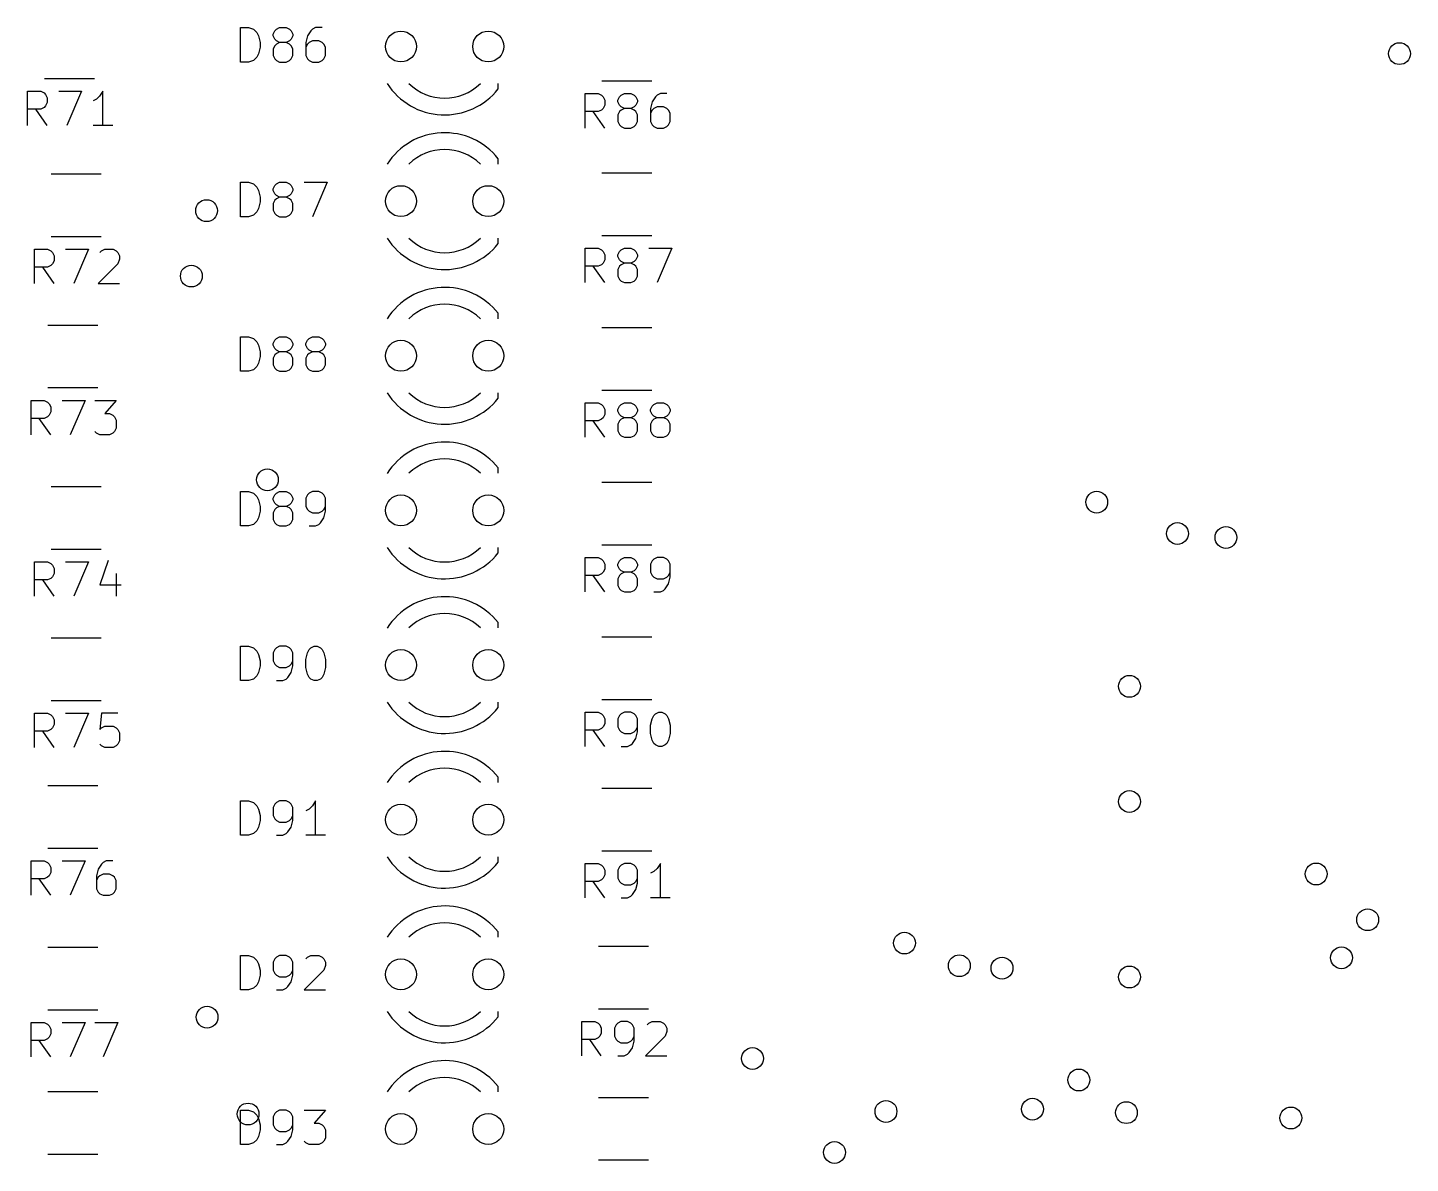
# Model space of a CAD drawing. Extents: x 0 to 360, y 0 to 265.
# Drawn here: x 226.5 to 266.75, y 162.83 to 195.88 of the extents above; entities that cross this region are included whole.
import ezdxf

# ---------------------------------------------------------------- set-up
doc = ezdxf.new("R2010")
doc.units = 0
doc.layers.add('BLACK', color=7, linetype='CONTINUOUS')

msp = doc.modelspace()

# ---------------------------------------------------------------- linework, layer by layer
at = {"layer": 'BLACK', "linetype": 'CONTINUOUS'}
for p, q in [((232.693, 194.876), (232.693, 195.876)), ((232.693, 195.876), (232.931, 195.876)), ((232.931, 195.876), (233.074, 195.828)), ((233.074, 195.828), (233.169, 195.733)), ((233.169, 195.733), (233.217, 195.638)), ((233.217, 195.638), (233.264, 195.447)), ((233.645, 195.685), (233.693, 195.78)), ((233.645, 195.638), (233.645, 195.685)), ((233.693, 195.542), (233.645, 195.638)), ((233.693, 195.78), (233.74, 195.828)), ((233.74, 195.828), (233.836, 195.876)), ((233.836, 195.876), (234.026, 195.876)), ((234.026, 195.876), (234.121, 195.828)), ((234.121, 195.828), (234.169, 195.78)), ((234.169, 195.78), (234.217, 195.685)), ((234.217, 195.638), (234.169, 195.542)), ((234.217, 195.685), (234.217, 195.638)), ((234.645, 195.638), (234.597, 195.447)), ((234.74, 195.78), (234.645, 195.638)), ((234.788, 195.828), (234.74, 195.78)), ((234.883, 195.876), (234.788, 195.828)), ((235.074, 195.876), (234.883, 195.876)), ((233.264, 195.304), (233.217, 195.114)), ((233.264, 195.447), (233.264, 195.304)), ((233.693, 195.352), (233.645, 195.257)), ((233.645, 195.257), (233.645, 195.066)), ((233.74, 195.495), (233.693, 195.542)), ((233.74, 195.399), (233.693, 195.352)), ((233.836, 195.447), (233.74, 195.495)), ((233.836, 195.447), (233.74, 195.399)), ((234.026, 195.447), (233.836, 195.447)), ((234.121, 195.495), (234.026, 195.447)), ((234.121, 195.399), (234.026, 195.447)), ((234.169, 195.542), (234.121, 195.495)), ((234.169, 195.352), (234.121, 195.399)), ((234.217, 195.257), (234.169, 195.352)), ((234.217, 195.066), (234.217, 195.257)), ((234.597, 195.447), (234.597, 195.066)), ((234.645, 195.399), (234.597, 195.304)), ((234.693, 195.447), (234.645, 195.399)), ((234.788, 195.495), (234.693, 195.447)), ((234.978, 195.495), (234.788, 195.495)), ((235.074, 195.447), (234.978, 195.495)), ((235.121, 195.399), (235.074, 195.447)), ((235.169, 195.304), (235.121, 195.399)), ((235.169, 195.066), (235.169, 195.304)), ((232.931, 194.876), (232.693, 194.876)), ((233.074, 194.923), (232.931, 194.876)), ((233.169, 195.018), (233.074, 194.923)), ((233.217, 195.114), (233.169, 195.018)), ((233.645, 195.066), (233.693, 194.971)), ((233.693, 194.971), (233.74, 194.923)), ((233.74, 194.923), (233.836, 194.876)), ((233.836, 194.876), (234.026, 194.876)), ((234.026, 194.876), (234.121, 194.923)), ((234.121, 194.923), (234.169, 194.971)), ((234.169, 194.971), (234.217, 195.066)), ((234.597, 195.066), (234.645, 194.971)), ((234.645, 194.971), (234.693, 194.923)), ((234.693, 194.923), (234.788, 194.876)), ((234.788, 194.876), (234.978, 194.876)), ((234.978, 194.876), (235.074, 194.923)), ((235.074, 194.923), (235.121, 194.971)), ((235.121, 194.971), (235.169, 195.066)), ((228.442, 194.391), (226.988, 194.391)), ((226.501, 193.029), (226.501, 194.029)), ((226.501, 194.029), (226.881, 194.029)), ((226.881, 194.029), (226.977, 193.981)), ((227.405, 194.029), (228.072, 194.029)), ((228.072, 194.029), (227.643, 193.029)), ((228.691, 194.029), (228.596, 193.886)), ((228.691, 193.029), (228.691, 194.029)), ((240.197, 194.092), (240.197, 194.248)), ((244.668, 194.318), (243.214, 194.318)), ((226.977, 193.981), (227.024, 193.933)), ((227.024, 193.6), (226.977, 193.552)), ((227.024, 193.933), (227.072, 193.838)), ((227.072, 193.695), (227.024, 193.6)), ((227.072, 193.838), (227.072, 193.695)), ((228.501, 193.791), (228.405, 193.743)), ((228.596, 193.886), (228.501, 193.791)), ((242.727, 192.956), (242.727, 193.956)), ((242.727, 193.956), (243.108, 193.956)), ((243.108, 193.956), (243.203, 193.908)), ((243.203, 193.908), (243.251, 193.86)), ((243.251, 193.86), (243.298, 193.765)), ((243.298, 193.622), (243.251, 193.527)), ((243.298, 193.765), (243.298, 193.622)), ((243.679, 193.765), (243.727, 193.86)), ((243.679, 193.718), (243.679, 193.765)), ((243.727, 193.622), (243.679, 193.718)), ((243.727, 193.86), (243.775, 193.908)), ((243.775, 193.575), (243.727, 193.622)), ((243.775, 193.908), (243.87, 193.956)), ((243.87, 193.956), (244.06, 193.956)), ((244.06, 193.956), (244.155, 193.908)), ((244.155, 193.908), (244.203, 193.86)), ((244.203, 193.622), (244.155, 193.575)), ((244.203, 193.86), (244.251, 193.765)), ((244.251, 193.718), (244.203, 193.622)), ((244.251, 193.765), (244.251, 193.718)), ((244.679, 193.718), (244.632, 193.527)), ((244.775, 193.86), (244.679, 193.718)), ((244.822, 193.908), (244.775, 193.86)), ((244.917, 193.956), (244.822, 193.908)), ((245.108, 193.956), (244.917, 193.956)), ((226.881, 193.505), (226.501, 193.505)), ((227.072, 193.029), (226.739, 193.505)), ((226.977, 193.552), (226.881, 193.505)), ((243.108, 193.432), (242.727, 193.432)), ((243.298, 192.956), (242.965, 193.432)), ((243.203, 193.479), (243.108, 193.432)), ((243.251, 193.527), (243.203, 193.479)), ((243.727, 193.432), (243.679, 193.337)), ((243.679, 193.337), (243.679, 193.146)), ((243.775, 193.479), (243.727, 193.432)), ((243.87, 193.527), (243.775, 193.575)), ((243.87, 193.527), (243.775, 193.479)), ((244.06, 193.527), (243.87, 193.527)), ((244.155, 193.575), (244.06, 193.527)), ((244.155, 193.479), (244.06, 193.527)), ((244.203, 193.432), (244.155, 193.479)), ((244.251, 193.337), (244.203, 193.432)), ((244.251, 193.146), (244.251, 193.337)), ((244.632, 193.527), (244.632, 193.146)), ((244.679, 193.479), (244.632, 193.384)), ((244.727, 193.527), (244.679, 193.479)), ((244.822, 193.575), (244.727, 193.527)), ((245.013, 193.575), (244.822, 193.575)), ((245.108, 193.527), (245.013, 193.575)), ((245.155, 193.479), (245.108, 193.527)), ((245.203, 193.384), (245.155, 193.479)), ((245.203, 193.146), (245.203, 193.384)), ((228.977, 193.029), (228.405, 193.029)), ((243.679, 193.146), (243.727, 193.051)), ((243.727, 193.051), (243.775, 193.003)), ((243.775, 193.003), (243.87, 192.956)), ((243.87, 192.956), (244.06, 192.956)), ((244.06, 192.956), (244.155, 193.003)), ((244.155, 193.003), (244.203, 193.051)), ((244.203, 193.051), (244.251, 193.146)), ((244.632, 193.146), (244.679, 193.051)), ((244.679, 193.051), (244.727, 193.003)), ((244.727, 193.003), (244.822, 192.956)), ((244.822, 192.956), (245.013, 192.956)), ((245.013, 192.956), (245.108, 193.003)), ((245.108, 193.003), (245.155, 193.051)), ((245.155, 193.051), (245.203, 193.146)), ((240.197, 191.908), (240.197, 192.064)), ((228.642, 191.611), (227.188, 191.611)), ((244.668, 191.638), (243.214, 191.638)), ((232.693, 190.376), (232.693, 191.376)), ((232.693, 191.376), (232.931, 191.376)), ((232.931, 191.376), (233.074, 191.328)), ((233.074, 191.328), (233.169, 191.233)), ((233.169, 191.233), (233.217, 191.138)), ((233.645, 191.185), (233.693, 191.28)), ((233.645, 191.138), (233.645, 191.185)), ((233.693, 191.28), (233.74, 191.328)), ((233.74, 191.328), (233.836, 191.376)), ((233.836, 191.376), (234.026, 191.376)), ((234.026, 191.376), (234.121, 191.328)), ((234.121, 191.328), (234.169, 191.28)), ((234.169, 191.28), (234.217, 191.185)), ((234.217, 191.185), (234.217, 191.138)), ((234.55, 191.376), (235.217, 191.376)), ((235.217, 191.376), (234.788, 190.376)), ((233.217, 191.138), (233.264, 190.947)), ((233.264, 190.804), (233.217, 190.614)), ((233.264, 190.947), (233.264, 190.804)), ((233.693, 191.042), (233.645, 191.138)), ((233.693, 190.852), (233.645, 190.757)), ((233.74, 190.995), (233.693, 191.042)), ((233.74, 190.899), (233.693, 190.852)), ((233.836, 190.947), (233.74, 190.995)), ((233.836, 190.947), (233.74, 190.899)), ((234.026, 190.947), (233.836, 190.947)), ((234.121, 190.995), (234.026, 190.947)), ((234.121, 190.899), (234.026, 190.947)), ((234.169, 191.042), (234.121, 190.995)), ((234.169, 190.852), (234.121, 190.899)), ((234.217, 191.138), (234.169, 191.042)), ((234.217, 190.757), (234.169, 190.852)), ((232.931, 190.376), (232.693, 190.376)), ((233.074, 190.423), (232.931, 190.376)), ((233.169, 190.518), (233.074, 190.423)), ((233.217, 190.614), (233.169, 190.518)), ((233.645, 190.757), (233.645, 190.566)), ((233.645, 190.566), (233.693, 190.471)), ((233.693, 190.471), (233.74, 190.423)), ((233.74, 190.423), (233.836, 190.376)), ((233.836, 190.376), (234.026, 190.376)), ((234.026, 190.376), (234.121, 190.423)), ((234.121, 190.423), (234.169, 190.471)), ((234.169, 190.471), (234.217, 190.566)), ((234.217, 190.566), (234.217, 190.757)), ((228.642, 189.791), (227.188, 189.791)), ((240.197, 189.592), (240.197, 189.748)), ((244.668, 189.818), (243.214, 189.818)), ((226.701, 188.429), (226.701, 189.429)), ((226.701, 189.429), (227.081, 189.429)), ((227.081, 189.429), (227.177, 189.381)), ((227.177, 189.381), (227.224, 189.333)), ((227.224, 189.333), (227.272, 189.238)), ((227.272, 189.238), (227.272, 189.095)), ((227.605, 189.429), (228.272, 189.429)), ((228.272, 189.429), (227.843, 188.429)), ((228.605, 189.333), (228.653, 189.381)), ((228.653, 189.381), (228.748, 189.429)), ((228.748, 189.429), (228.986, 189.429)), ((228.986, 189.429), (229.081, 189.381)), ((229.081, 189.381), (229.129, 189.333)), ((229.129, 189.333), (229.177, 189.238)), ((229.177, 189.238), (229.177, 189.143)), ((242.727, 188.456), (242.727, 189.456)), ((242.727, 189.456), (243.108, 189.456)), ((243.108, 189.456), (243.203, 189.408)), ((243.203, 189.408), (243.251, 189.36)), ((243.251, 189.36), (243.298, 189.265)), ((243.298, 189.265), (243.298, 189.122)), ((243.679, 189.265), (243.727, 189.36)), ((243.679, 189.218), (243.679, 189.265)), ((243.727, 189.122), (243.679, 189.218)), ((243.727, 189.36), (243.775, 189.408)), ((243.775, 189.408), (243.87, 189.456)), ((243.87, 189.456), (244.06, 189.456)), ((244.06, 189.456), (244.155, 189.408)), ((244.155, 189.408), (244.203, 189.36)), ((244.203, 189.36), (244.251, 189.265)), ((244.251, 189.218), (244.203, 189.122)), ((244.251, 189.265), (244.251, 189.218)), ((244.584, 189.456), (245.251, 189.456)), ((245.251, 189.456), (244.822, 188.456)), ((227.081, 188.905), (226.701, 188.905)), ((227.272, 188.429), (226.939, 188.905)), ((227.177, 188.952), (227.081, 188.905)), ((227.224, 189), (227.177, 188.952)), ((227.272, 189.095), (227.224, 189)), ((229.129, 189), (228.558, 188.429)), ((229.177, 189.143), (229.129, 189)), ((243.108, 188.932), (242.727, 188.932)), ((243.298, 188.456), (242.965, 188.932)), ((243.203, 188.979), (243.108, 188.932)), ((243.251, 189.027), (243.203, 188.979)), ((243.298, 189.122), (243.251, 189.027)), ((243.727, 188.932), (243.679, 188.837)), ((243.679, 188.837), (243.679, 188.646)), ((243.775, 189.075), (243.727, 189.122)), ((243.775, 188.979), (243.727, 188.932)), ((243.87, 189.027), (243.775, 189.075)), ((243.87, 189.027), (243.775, 188.979)), ((244.06, 189.027), (243.87, 189.027)), ((244.155, 189.075), (244.06, 189.027)), ((244.155, 188.979), (244.06, 189.027)), ((244.203, 189.122), (244.155, 189.075)), ((244.203, 188.932), (244.155, 188.979)), ((244.251, 188.837), (244.203, 188.932)), ((244.251, 188.646), (244.251, 188.837)), ((228.558, 188.429), (229.177, 188.429)), ((243.679, 188.646), (243.727, 188.551)), ((243.727, 188.551), (243.775, 188.503)), ((243.775, 188.503), (243.87, 188.456)), ((243.87, 188.456), (244.06, 188.456)), ((244.06, 188.456), (244.155, 188.503)), ((244.155, 188.503), (244.203, 188.551)), ((244.203, 188.551), (244.251, 188.646)), ((240.197, 187.408), (240.197, 187.564)), ((228.542, 187.211), (227.088, 187.211)), ((232.693, 185.876), (232.693, 186.876)), ((232.693, 186.876), (232.931, 186.876)), ((232.931, 186.876), (233.074, 186.828)), ((233.074, 186.828), (233.169, 186.733)), ((233.645, 186.685), (233.693, 186.78)), ((233.693, 186.78), (233.74, 186.828)), ((233.74, 186.828), (233.836, 186.876)), ((233.836, 186.876), (234.026, 186.876)), ((234.026, 186.876), (234.121, 186.828)), ((234.121, 186.828), (234.169, 186.78)), ((234.169, 186.78), (234.217, 186.685)), ((234.597, 186.685), (234.645, 186.78)), ((234.645, 186.78), (234.693, 186.828)), ((234.693, 186.828), (234.788, 186.876)), ((234.788, 186.876), (234.978, 186.876)), ((234.978, 186.876), (235.074, 186.828)), ((235.074, 186.828), (235.121, 186.78)), ((235.121, 186.78), (235.169, 186.685)), ((244.668, 187.138), (243.214, 187.138)), ((233.169, 186.733), (233.217, 186.638)), ((233.217, 186.638), (233.264, 186.447)), ((233.264, 186.447), (233.264, 186.304)), ((233.645, 186.638), (233.645, 186.685)), ((233.693, 186.542), (233.645, 186.638)), ((233.693, 186.352), (233.645, 186.257)), ((233.74, 186.495), (233.693, 186.542)), ((233.74, 186.399), (233.693, 186.352)), ((233.836, 186.447), (233.74, 186.495)), ((233.836, 186.447), (233.74, 186.399)), ((234.026, 186.447), (233.836, 186.447)), ((234.121, 186.495), (234.026, 186.447)), ((234.121, 186.399), (234.026, 186.447)), ((234.169, 186.542), (234.121, 186.495)), ((234.169, 186.352), (234.121, 186.399)), ((234.217, 186.638), (234.169, 186.542)), ((234.217, 186.257), (234.169, 186.352)), ((234.217, 186.685), (234.217, 186.638)), ((234.597, 186.638), (234.597, 186.685)), ((234.645, 186.542), (234.597, 186.638)), ((234.645, 186.352), (234.597, 186.257)), ((234.693, 186.495), (234.645, 186.542)), ((234.693, 186.399), (234.645, 186.352)), ((234.788, 186.447), (234.693, 186.495)), ((234.788, 186.447), (234.693, 186.399)), ((234.978, 186.447), (234.788, 186.447)), ((235.074, 186.495), (234.978, 186.447)), ((235.074, 186.399), (234.978, 186.447)), ((235.121, 186.542), (235.074, 186.495)), ((235.121, 186.352), (235.074, 186.399)), ((235.169, 186.638), (235.121, 186.542)), ((235.169, 186.257), (235.121, 186.352)), ((235.169, 186.685), (235.169, 186.638)), ((233.169, 186.018), (233.074, 185.923)), ((233.217, 186.114), (233.169, 186.018)), ((233.264, 186.304), (233.217, 186.114)), ((233.645, 186.257), (233.645, 186.066)), ((233.645, 186.066), (233.693, 185.971)), ((233.693, 185.971), (233.74, 185.923)), ((234.121, 185.923), (234.169, 185.971)), ((234.169, 185.971), (234.217, 186.066)), ((234.217, 186.066), (234.217, 186.257)), ((234.597, 186.257), (234.597, 186.066)), ((234.597, 186.066), (234.645, 185.971)), ((234.645, 185.971), (234.693, 185.923)), ((235.074, 185.923), (235.121, 185.971)), ((235.121, 185.971), (235.169, 186.066)), ((235.169, 186.066), (235.169, 186.257)), ((232.931, 185.876), (232.693, 185.876)), ((233.074, 185.923), (232.931, 185.876)), ((233.74, 185.923), (233.836, 185.876)), ((233.836, 185.876), (234.026, 185.876)), ((234.026, 185.876), (234.121, 185.923)), ((234.693, 185.923), (234.788, 185.876)), ((234.788, 185.876), (234.978, 185.876)), ((234.978, 185.876), (235.074, 185.923)), ((228.542, 185.391), (227.088, 185.391)), ((240.197, 185.092), (240.197, 185.248)), ((244.668, 185.318), (243.214, 185.318)), ((226.601, 184.029), (226.601, 185.029)), ((226.601, 185.029), (226.981, 185.029)), ((226.981, 185.029), (227.077, 184.981)), ((227.077, 184.981), (227.124, 184.933)), ((227.124, 184.933), (227.172, 184.838)), ((227.172, 184.838), (227.172, 184.695)), ((227.505, 185.029), (228.172, 185.029)), ((228.172, 185.029), (227.743, 184.029)), ((228.458, 185.029), (229.077, 185.029)), ((229.077, 185.029), (228.743, 184.648)), ((242.727, 183.956), (242.727, 184.956)), ((242.727, 184.956), (243.108, 184.956)), ((243.108, 184.956), (243.203, 184.908)), ((243.203, 184.908), (243.251, 184.86)), ((243.251, 184.86), (243.298, 184.765)), ((243.298, 184.765), (243.298, 184.622)), ((243.679, 184.765), (243.727, 184.86)), ((243.679, 184.718), (243.679, 184.765)), ((243.727, 184.86), (243.775, 184.908)), ((243.775, 184.908), (243.87, 184.956)), ((243.87, 184.956), (244.06, 184.956)), ((244.06, 184.956), (244.155, 184.908)), ((244.155, 184.908), (244.203, 184.86)), ((244.203, 184.86), (244.251, 184.765)), ((244.251, 184.765), (244.251, 184.718)), ((244.632, 184.765), (244.679, 184.86)), ((244.632, 184.718), (244.632, 184.765)), ((244.679, 184.86), (244.727, 184.908)), ((244.727, 184.908), (244.822, 184.956)), ((244.822, 184.956), (245.013, 184.956)), ((245.013, 184.956), (245.108, 184.908)), ((245.108, 184.908), (245.155, 184.86)), ((245.155, 184.86), (245.203, 184.765)), ((245.203, 184.765), (245.203, 184.718)), ((226.981, 184.505), (226.601, 184.505)), ((227.172, 184.029), (226.839, 184.505)), ((227.077, 184.552), (226.981, 184.505)), ((227.124, 184.6), (227.077, 184.552)), ((227.172, 184.695), (227.124, 184.6)), ((228.743, 184.648), (228.886, 184.648)), ((228.886, 184.648), (228.981, 184.6)), ((228.981, 184.6), (229.029, 184.552)), ((229.029, 184.552), (229.077, 184.457)), ((229.077, 184.457), (229.077, 184.219)), ((243.108, 184.432), (242.727, 184.432)), ((243.298, 183.956), (242.965, 184.432)), ((243.203, 184.479), (243.108, 184.432)), ((243.251, 184.527), (243.203, 184.479)), ((243.298, 184.622), (243.251, 184.527)), ((243.727, 184.622), (243.679, 184.718)), ((243.727, 184.432), (243.679, 184.337)), ((243.679, 184.337), (243.679, 184.146)), ((243.775, 184.575), (243.727, 184.622)), ((243.775, 184.479), (243.727, 184.432)), ((243.87, 184.527), (243.775, 184.575)), ((243.87, 184.527), (243.775, 184.479)), ((244.06, 184.527), (243.87, 184.527)), ((244.155, 184.575), (244.06, 184.527)), ((244.155, 184.479), (244.06, 184.527)), ((244.203, 184.622), (244.155, 184.575)), ((244.203, 184.432), (244.155, 184.479)), ((244.251, 184.718), (244.203, 184.622)), ((244.251, 184.337), (244.203, 184.432)), ((244.251, 184.146), (244.251, 184.337)), ((244.679, 184.622), (244.632, 184.718)), ((244.679, 184.432), (244.632, 184.337)), ((244.632, 184.337), (244.632, 184.146)), ((244.727, 184.575), (244.679, 184.622)), ((244.727, 184.479), (244.679, 184.432)), ((244.822, 184.527), (244.727, 184.575)), ((244.822, 184.527), (244.727, 184.479)), ((245.013, 184.527), (244.822, 184.527)), ((245.108, 184.575), (245.013, 184.527)), ((245.108, 184.479), (245.013, 184.527)), ((245.155, 184.622), (245.108, 184.575)), ((245.155, 184.432), (245.108, 184.479)), ((245.203, 184.718), (245.155, 184.622)), ((245.203, 184.337), (245.155, 184.432)), ((245.203, 184.146), (245.203, 184.337)), ((228.505, 184.076), (228.458, 184.124)), ((228.601, 184.029), (228.505, 184.076)), ((228.886, 184.029), (228.601, 184.029)), ((228.981, 184.076), (228.886, 184.029)), ((229.029, 184.124), (228.981, 184.076)), ((229.077, 184.219), (229.029, 184.124)), ((243.679, 184.146), (243.727, 184.051)), ((243.727, 184.051), (243.775, 184.003)), ((243.775, 184.003), (243.87, 183.956)), ((243.87, 183.956), (244.06, 183.956)), ((244.06, 183.956), (244.155, 184.003)), ((244.155, 184.003), (244.203, 184.051)), ((244.203, 184.051), (244.251, 184.146)), ((244.632, 184.146), (244.679, 184.051)), ((244.679, 184.051), (244.727, 184.003)), ((244.727, 184.003), (244.822, 183.956)), ((244.822, 183.956), (245.013, 183.956)), ((245.013, 183.956), (245.108, 184.003)), ((245.108, 184.003), (245.155, 184.051)), ((245.155, 184.051), (245.203, 184.146)), ((240.197, 182.908), (240.197, 183.064)), ((228.642, 182.511), (227.188, 182.511)), ((232.693, 181.376), (232.693, 182.376)), ((232.693, 182.376), (232.931, 182.376)), ((232.931, 182.376), (233.074, 182.328)), ((233.074, 182.328), (233.169, 182.233)), ((233.693, 182.28), (233.74, 182.328)), ((233.74, 182.328), (233.836, 182.376)), ((233.836, 182.376), (234.026, 182.376)), ((234.026, 182.376), (234.121, 182.328)), ((234.121, 182.328), (234.169, 182.28)), ((234.693, 182.328), (234.645, 182.28)), ((234.788, 182.376), (234.693, 182.328)), ((234.978, 182.376), (234.788, 182.376)), ((235.074, 182.328), (234.978, 182.376)), ((235.121, 182.28), (235.074, 182.328)), ((244.668, 182.638), (243.214, 182.638)), ((233.169, 182.233), (233.217, 182.138)), ((233.217, 182.138), (233.264, 181.947)), ((233.264, 181.947), (233.264, 181.804)), ((233.645, 182.185), (233.693, 182.28)), ((233.645, 182.138), (233.645, 182.185)), ((233.693, 182.042), (233.645, 182.138)), ((233.74, 181.995), (233.693, 182.042)), ((233.836, 181.947), (233.74, 181.995)), ((233.836, 181.947), (233.74, 181.899)), ((234.026, 181.947), (233.836, 181.947)), ((234.121, 181.995), (234.026, 181.947)), ((234.121, 181.899), (234.026, 181.947)), ((234.169, 182.042), (234.121, 181.995)), ((234.169, 182.28), (234.217, 182.185)), ((234.217, 182.138), (234.169, 182.042)), ((234.217, 182.185), (234.217, 182.138)), ((234.645, 182.28), (234.597, 182.185)), ((234.597, 182.185), (234.597, 181.947)), ((234.597, 181.947), (234.645, 181.852)), ((235.169, 182.185), (235.121, 182.28)), ((235.121, 181.852), (235.169, 181.947)), ((235.169, 181.804), (235.169, 182.185)), ((233.169, 181.518), (233.074, 181.423)), ((233.217, 181.614), (233.169, 181.518)), ((233.264, 181.804), (233.217, 181.614)), ((233.693, 181.852), (233.645, 181.757)), ((233.645, 181.757), (233.645, 181.566)), ((233.645, 181.566), (233.693, 181.471)), ((233.74, 181.899), (233.693, 181.852)), ((234.169, 181.852), (234.121, 181.899)), ((234.217, 181.757), (234.169, 181.852)), ((234.169, 181.471), (234.217, 181.566)), ((234.217, 181.566), (234.217, 181.757)), ((234.645, 181.852), (234.693, 181.804)), ((234.693, 181.804), (234.788, 181.757)), ((234.788, 181.757), (234.978, 181.757)), ((234.978, 181.757), (235.074, 181.804)), ((235.026, 181.471), (235.121, 181.614)), ((235.074, 181.804), (235.121, 181.852)), ((235.121, 181.614), (235.169, 181.804)), ((232.931, 181.376), (232.693, 181.376)), ((233.074, 181.423), (232.931, 181.376)), ((233.693, 181.471), (233.74, 181.423)), ((233.74, 181.423), (233.836, 181.376)), ((233.836, 181.376), (234.026, 181.376)), ((234.026, 181.376), (234.121, 181.423)), ((234.121, 181.423), (234.169, 181.471)), ((234.693, 181.376), (234.883, 181.376)), ((234.883, 181.376), (234.978, 181.423)), ((234.978, 181.423), (235.026, 181.471)), ((240.197, 180.592), (240.197, 180.748)), ((244.668, 180.818), (243.214, 180.818)), ((226.701, 179.329), (226.701, 180.329)), ((226.701, 180.329), (227.081, 180.329)), ((227.081, 180.329), (227.177, 180.281)), ((228.642, 180.691), (227.188, 180.691)), ((227.605, 180.329), (228.272, 180.329)), ((228.272, 180.329), (227.843, 179.329)), ((228.843, 180.376), (228.605, 179.662)), ((242.727, 179.456), (242.727, 180.456)), ((242.727, 180.456), (243.108, 180.456)), ((243.108, 180.456), (243.203, 180.408)), ((243.203, 180.408), (243.251, 180.36)), ((243.251, 180.36), (243.298, 180.265)), ((243.679, 180.265), (243.727, 180.36)), ((243.727, 180.36), (243.775, 180.408)), ((243.775, 180.408), (243.87, 180.456)), ((243.87, 180.456), (244.06, 180.456)), ((244.06, 180.456), (244.155, 180.408)), ((244.155, 180.408), (244.203, 180.36)), ((244.203, 180.36), (244.251, 180.265)), ((244.679, 180.36), (244.632, 180.265)), ((244.727, 180.408), (244.679, 180.36)), ((244.822, 180.456), (244.727, 180.408)), ((245.013, 180.456), (244.822, 180.456)), ((245.108, 180.408), (245.013, 180.456)), ((245.155, 180.36), (245.108, 180.408)), ((245.203, 180.265), (245.155, 180.36)), ((227.177, 180.281), (227.224, 180.233)), ((227.224, 180.233), (227.272, 180.138)), ((227.272, 179.995), (227.224, 179.9)), ((227.272, 180.138), (227.272, 179.995)), ((229.081, 179.995), (229.081, 179.329)), ((243.108, 179.932), (242.727, 179.932)), ((243.298, 179.456), (242.965, 179.932)), ((243.203, 179.979), (243.108, 179.932)), ((243.251, 180.027), (243.203, 179.979)), ((243.298, 180.122), (243.251, 180.027)), ((243.298, 180.265), (243.298, 180.122)), ((243.679, 180.218), (243.679, 180.265)), ((243.727, 180.122), (243.679, 180.218)), ((243.727, 179.932), (243.679, 179.837)), ((243.775, 180.075), (243.727, 180.122)), ((243.775, 179.979), (243.727, 179.932)), ((243.87, 180.027), (243.775, 180.075)), ((243.87, 180.027), (243.775, 179.979)), ((244.06, 180.027), (243.87, 180.027)), ((244.155, 180.075), (244.06, 180.027)), ((244.155, 179.979), (244.06, 180.027)), ((244.203, 180.122), (244.155, 180.075)), ((244.203, 179.932), (244.155, 179.979)), ((244.251, 180.218), (244.203, 180.122)), ((244.251, 179.837), (244.203, 179.932)), ((244.251, 180.265), (244.251, 180.218)), ((244.632, 180.265), (244.632, 180.027)), ((244.632, 180.027), (244.679, 179.932)), ((244.679, 179.932), (244.727, 179.884)), ((245.108, 179.884), (245.155, 179.932)), ((245.155, 179.932), (245.203, 180.027)), ((245.203, 179.884), (245.203, 180.265)), ((227.081, 179.805), (226.701, 179.805)), ((227.272, 179.329), (226.939, 179.805)), ((227.177, 179.852), (227.081, 179.805)), ((227.224, 179.9), (227.177, 179.852)), ((228.605, 179.662), (229.224, 179.662)), ((243.679, 179.837), (243.679, 179.646)), ((243.679, 179.646), (243.727, 179.551)), ((243.727, 179.551), (243.775, 179.503)), ((243.775, 179.503), (243.87, 179.456)), ((244.06, 179.456), (244.155, 179.503)), ((244.155, 179.503), (244.203, 179.551)), ((244.203, 179.551), (244.251, 179.646)), ((244.251, 179.646), (244.251, 179.837)), ((244.727, 179.884), (244.822, 179.837)), ((244.822, 179.837), (245.013, 179.837)), ((244.917, 179.456), (245.013, 179.503)), ((245.013, 179.837), (245.108, 179.884)), ((245.013, 179.503), (245.06, 179.551)), ((245.06, 179.551), (245.155, 179.694)), ((245.155, 179.694), (245.203, 179.884)), ((243.87, 179.456), (244.06, 179.456)), ((244.727, 179.456), (244.917, 179.456)), ((240.197, 178.408), (240.197, 178.564)), ((228.642, 178.111), (227.188, 178.111)), ((244.668, 178.138), (243.214, 178.138)), ((232.693, 176.876), (232.693, 177.876)), ((232.693, 177.876), (232.931, 177.876)), ((232.931, 177.876), (233.074, 177.828)), ((233.074, 177.828), (233.169, 177.733)), ((233.169, 177.733), (233.217, 177.638)), ((233.217, 177.638), (233.264, 177.447)), ((233.693, 177.78), (233.645, 177.685)), ((233.645, 177.685), (233.645, 177.447)), ((233.74, 177.828), (233.693, 177.78)), ((233.836, 177.876), (233.74, 177.828)), ((234.026, 177.876), (233.836, 177.876)), ((234.121, 177.828), (234.026, 177.876)), ((234.169, 177.78), (234.121, 177.828)), ((234.217, 177.685), (234.169, 177.78)), ((234.217, 177.304), (234.217, 177.685)), ((234.597, 177.495), (234.645, 177.685)), ((234.597, 177.257), (234.597, 177.495)), ((234.645, 177.685), (234.693, 177.78)), ((234.693, 177.78), (234.74, 177.828)), ((234.74, 177.828), (234.836, 177.876)), ((234.836, 177.876), (234.931, 177.876)), ((234.931, 177.876), (235.026, 177.828)), ((235.026, 177.828), (235.074, 177.78)), ((235.074, 177.78), (235.121, 177.685)), ((235.121, 177.685), (235.169, 177.495)), ((235.169, 177.495), (235.169, 177.257)), ((233.217, 177.114), (233.169, 177.018)), ((233.264, 177.304), (233.217, 177.114)), ((233.264, 177.447), (233.264, 177.304)), ((233.645, 177.447), (233.693, 177.352)), ((233.693, 177.352), (233.74, 177.304)), ((233.74, 177.304), (233.836, 177.257)), ((233.836, 177.257), (234.026, 177.257)), ((234.026, 177.257), (234.121, 177.304)), ((234.074, 176.971), (234.169, 177.114)), ((234.121, 177.304), (234.169, 177.352)), ((234.169, 177.352), (234.217, 177.447)), ((234.169, 177.114), (234.217, 177.304)), ((234.645, 177.066), (234.597, 177.257)), ((235.169, 177.257), (235.121, 177.066)), ((232.931, 176.876), (232.693, 176.876)), ((233.074, 176.923), (232.931, 176.876)), ((233.169, 177.018), (233.074, 176.923)), ((233.74, 176.876), (233.931, 176.876)), ((233.931, 176.876), (234.026, 176.923)), ((234.026, 176.923), (234.074, 176.971)), ((234.693, 176.971), (234.645, 177.066)), ((234.74, 176.923), (234.693, 176.971)), ((234.836, 176.876), (234.74, 176.923)), ((234.931, 176.876), (234.836, 176.876)), ((235.026, 176.923), (234.931, 176.876)), ((235.074, 176.971), (235.026, 176.923)), ((235.121, 177.066), (235.074, 176.971)), ((228.642, 176.291), (227.188, 176.291)), ((244.668, 176.318), (243.214, 176.318)), ((226.701, 174.929), (226.701, 175.929)), ((226.701, 175.929), (227.081, 175.929)), ((227.081, 175.929), (227.177, 175.881)), ((227.177, 175.881), (227.224, 175.833)), ((227.605, 175.929), (228.272, 175.929)), ((228.272, 175.929), (227.843, 174.929)), ((228.653, 175.929), (228.605, 175.452)), ((229.129, 175.929), (228.653, 175.929)), ((240.197, 176.092), (240.197, 176.248)), ((242.727, 174.956), (242.727, 175.956)), ((242.727, 175.956), (243.108, 175.956)), ((243.108, 175.956), (243.203, 175.908)), ((243.203, 175.908), (243.251, 175.86)), ((243.775, 175.908), (243.727, 175.86)), ((243.87, 175.956), (243.775, 175.908)), ((244.06, 175.956), (243.87, 175.956)), ((244.155, 175.908), (244.06, 175.956)), ((244.203, 175.86), (244.155, 175.908)), ((244.727, 175.86), (244.775, 175.908)), ((244.775, 175.908), (244.87, 175.956)), ((244.87, 175.956), (244.965, 175.956)), ((244.965, 175.956), (245.06, 175.908)), ((245.06, 175.908), (245.108, 175.86)), ((227.224, 175.5), (227.177, 175.452)), ((227.224, 175.833), (227.272, 175.738)), ((227.272, 175.595), (227.224, 175.5)), ((227.272, 175.738), (227.272, 175.595)), ((228.605, 175.452), (228.653, 175.5)), ((228.653, 175.5), (228.748, 175.548)), ((228.748, 175.548), (228.986, 175.548)), ((228.986, 175.548), (229.081, 175.5)), ((229.081, 175.5), (229.129, 175.452)), ((243.203, 175.479), (243.108, 175.432)), ((243.251, 175.527), (243.203, 175.479)), ((243.251, 175.86), (243.298, 175.765)), ((243.298, 175.622), (243.251, 175.527)), ((243.298, 175.765), (243.298, 175.622)), ((243.727, 175.86), (243.679, 175.765)), ((243.679, 175.765), (243.679, 175.527)), ((243.679, 175.527), (243.727, 175.432)), ((244.251, 175.765), (244.203, 175.86)), ((244.203, 175.432), (244.251, 175.527)), ((244.251, 175.384), (244.251, 175.765)), ((244.632, 175.575), (244.679, 175.765)), ((244.632, 175.337), (244.632, 175.575)), ((244.679, 175.765), (244.727, 175.86)), ((245.108, 175.86), (245.155, 175.765)), ((245.155, 175.765), (245.203, 175.575)), ((245.203, 175.575), (245.203, 175.337)), ((227.081, 175.405), (226.701, 175.405)), ((227.272, 174.929), (226.939, 175.405)), ((227.177, 175.452), (227.081, 175.405)), ((229.129, 175.452), (229.177, 175.357)), ((229.177, 175.119), (229.129, 175.024)), ((229.177, 175.357), (229.177, 175.119)), ((243.108, 175.432), (242.727, 175.432)), ((243.298, 174.956), (242.965, 175.432)), ((243.727, 175.432), (243.775, 175.384)), ((243.775, 175.384), (243.87, 175.337)), ((243.87, 175.337), (244.06, 175.337)), ((244.06, 175.337), (244.155, 175.384)), ((244.108, 175.051), (244.203, 175.194)), ((244.155, 175.384), (244.203, 175.432)), ((244.203, 175.194), (244.251, 175.384)), ((244.679, 175.146), (244.632, 175.337)), ((244.727, 175.051), (244.679, 175.146)), ((245.155, 175.146), (245.108, 175.051)), ((245.203, 175.337), (245.155, 175.146)), ((228.653, 174.976), (228.605, 175.024)), ((228.748, 174.929), (228.653, 174.976)), ((228.986, 174.929), (228.748, 174.929)), ((229.081, 174.976), (228.986, 174.929)), ((229.129, 175.024), (229.081, 174.976)), ((243.775, 174.956), (243.965, 174.956)), ((243.965, 174.956), (244.06, 175.003)), ((244.06, 175.003), (244.108, 175.051)), ((244.775, 175.003), (244.727, 175.051)), ((244.87, 174.956), (244.775, 175.003)), ((244.965, 174.956), (244.87, 174.956)), ((245.06, 175.003), (244.965, 174.956)), ((245.108, 175.051), (245.06, 175.003)), ((240.197, 173.908), (240.197, 174.064)), ((228.542, 173.811), (227.088, 173.811)), ((244.668, 173.738), (243.214, 173.738)), ((232.693, 172.376), (232.693, 173.376)), ((232.693, 173.376), (232.931, 173.376)), ((232.931, 173.376), (233.074, 173.328)), ((233.074, 173.328), (233.169, 173.233)), ((233.169, 173.233), (233.217, 173.138)), ((233.217, 173.138), (233.264, 172.947)), ((233.693, 173.28), (233.645, 173.185)), ((233.645, 173.185), (233.645, 172.947)), ((233.74, 173.328), (233.693, 173.28)), ((233.836, 173.376), (233.74, 173.328)), ((234.026, 173.376), (233.836, 173.376)), ((234.121, 173.328), (234.026, 173.376)), ((234.169, 173.28), (234.121, 173.328)), ((234.217, 173.185), (234.169, 173.28)), ((234.217, 172.804), (234.217, 173.185)), ((234.693, 173.138), (234.597, 173.09)), ((234.788, 173.233), (234.693, 173.138)), ((234.883, 173.376), (234.788, 173.233)), ((234.883, 172.376), (234.883, 173.376)), ((233.264, 172.804), (233.217, 172.614)), ((233.264, 172.947), (233.264, 172.804)), ((233.645, 172.947), (233.693, 172.852)), ((233.693, 172.852), (233.74, 172.804)), ((233.74, 172.804), (233.836, 172.757)), ((233.836, 172.757), (234.026, 172.757)), ((234.026, 172.757), (234.121, 172.804)), ((234.121, 172.804), (234.169, 172.852)), ((234.169, 172.852), (234.217, 172.947)), ((234.169, 172.614), (234.217, 172.804)), ((232.931, 172.376), (232.693, 172.376)), ((233.074, 172.423), (232.931, 172.376)), ((233.169, 172.518), (233.074, 172.423)), ((233.217, 172.614), (233.169, 172.518)), ((233.74, 172.376), (233.931, 172.376)), ((233.931, 172.376), (234.026, 172.423)), ((234.026, 172.423), (234.074, 172.471)), ((234.074, 172.471), (234.169, 172.614)), ((235.169, 172.376), (234.597, 172.376)), ((228.542, 171.991), (227.088, 171.991)), ((244.668, 171.918), (243.214, 171.918)), ((226.601, 170.629), (226.601, 171.629)), ((226.601, 171.629), (226.981, 171.629)), ((226.981, 171.629), (227.077, 171.581)), ((227.077, 171.581), (227.124, 171.533)), ((227.124, 171.533), (227.172, 171.438)), ((227.505, 171.629), (228.172, 171.629)), ((228.172, 171.629), (227.743, 170.629)), ((228.648, 171.533), (228.553, 171.391)), ((228.696, 171.581), (228.648, 171.533)), ((228.791, 171.629), (228.696, 171.581)), ((228.981, 171.629), (228.791, 171.629)), ((240.197, 171.592), (240.197, 171.748)), ((242.727, 170.556), (242.727, 171.556)), ((242.727, 171.556), (243.108, 171.556)), ((243.108, 171.556), (243.203, 171.508)), ((243.203, 171.508), (243.251, 171.46)), ((243.251, 171.46), (243.298, 171.365)), ((243.727, 171.46), (243.679, 171.365)), ((243.775, 171.508), (243.727, 171.46)), ((243.87, 171.556), (243.775, 171.508)), ((244.06, 171.556), (243.87, 171.556)), ((244.155, 171.508), (244.06, 171.556)), ((244.203, 171.46), (244.155, 171.508)), ((244.251, 171.365), (244.203, 171.46)), ((244.917, 171.556), (244.822, 171.413)), ((244.917, 170.556), (244.917, 171.556)), ((226.981, 171.105), (226.601, 171.105)), ((227.172, 170.629), (226.839, 171.105)), ((227.077, 171.152), (226.981, 171.105)), ((227.124, 171.2), (227.077, 171.152)), ((227.172, 171.295), (227.124, 171.2)), ((227.172, 171.438), (227.172, 171.295)), ((228.553, 171.391), (228.505, 171.2)), ((228.505, 171.2), (228.505, 170.819)), ((228.553, 171.152), (228.505, 171.057)), ((228.601, 171.2), (228.553, 171.152)), ((228.696, 171.248), (228.601, 171.2)), ((228.886, 171.248), (228.696, 171.248)), ((228.981, 171.2), (228.886, 171.248)), ((229.029, 171.152), (228.981, 171.2)), ((229.077, 171.057), (229.029, 171.152)), ((229.077, 170.819), (229.077, 171.057)), ((243.203, 171.079), (243.108, 171.032)), ((243.251, 171.127), (243.203, 171.079)), ((243.298, 171.222), (243.251, 171.127)), ((243.298, 171.365), (243.298, 171.222)), ((243.679, 171.365), (243.679, 171.127)), ((243.679, 171.127), (243.727, 171.032)), ((244.203, 171.032), (244.251, 171.127)), ((244.251, 170.984), (244.251, 171.365)), ((244.727, 171.318), (244.632, 171.27)), ((244.822, 171.413), (244.727, 171.318)), ((228.505, 170.819), (228.553, 170.724)), ((228.553, 170.724), (228.601, 170.676)), ((228.601, 170.676), (228.696, 170.629)), ((228.886, 170.629), (228.981, 170.676)), ((228.981, 170.676), (229.029, 170.724)), ((229.029, 170.724), (229.077, 170.819)), ((243.108, 171.032), (242.727, 171.032)), ((243.298, 170.556), (242.965, 171.032)), ((243.727, 171.032), (243.775, 170.984)), ((243.775, 170.984), (243.87, 170.937)), ((243.87, 170.937), (244.06, 170.937)), ((244.06, 170.937), (244.155, 170.984)), ((244.06, 170.603), (244.108, 170.651)), ((244.108, 170.651), (244.203, 170.794)), ((244.155, 170.984), (244.203, 171.032)), ((244.203, 170.794), (244.251, 170.984)), ((228.696, 170.629), (228.886, 170.629)), ((243.775, 170.556), (243.965, 170.556)), ((243.965, 170.556), (244.06, 170.603)), ((245.203, 170.556), (244.632, 170.556)), ((240.197, 169.408), (240.197, 169.564)), ((228.542, 169.111), (227.088, 169.111)), ((244.568, 169.138), (243.114, 169.138)), ((232.693, 167.876), (232.693, 168.876)), ((232.693, 168.876), (232.931, 168.876)), ((232.931, 168.876), (233.074, 168.828)), ((233.074, 168.828), (233.169, 168.733)), ((233.169, 168.733), (233.217, 168.638)), ((233.217, 168.638), (233.264, 168.447)), ((233.693, 168.78), (233.645, 168.685)), ((233.645, 168.685), (233.645, 168.447)), ((233.74, 168.828), (233.693, 168.78)), ((233.836, 168.876), (233.74, 168.828)), ((234.026, 168.876), (233.836, 168.876)), ((234.121, 168.828), (234.026, 168.876)), ((234.169, 168.78), (234.121, 168.828)), ((234.217, 168.685), (234.169, 168.78)), ((234.217, 168.304), (234.217, 168.685)), ((234.597, 168.78), (234.645, 168.828)), ((234.645, 168.828), (234.74, 168.876)), ((234.74, 168.876), (234.978, 168.876)), ((234.978, 168.876), (235.074, 168.828)), ((235.074, 168.828), (235.121, 168.78)), ((235.121, 168.78), (235.169, 168.685)), ((235.169, 168.685), (235.169, 168.59)), ((233.264, 168.304), (233.217, 168.114)), ((233.264, 168.447), (233.264, 168.304)), ((233.645, 168.447), (233.693, 168.352)), ((233.693, 168.352), (233.74, 168.304)), ((233.74, 168.304), (233.836, 168.257)), ((233.836, 168.257), (234.026, 168.257)), ((234.026, 168.257), (234.121, 168.304)), ((234.121, 168.304), (234.169, 168.352)), ((234.169, 168.352), (234.217, 168.447)), ((234.169, 168.114), (234.217, 168.304)), ((235.121, 168.447), (234.55, 167.876)), ((235.169, 168.59), (235.121, 168.447)), ((232.931, 167.876), (232.693, 167.876)), ((233.074, 167.923), (232.931, 167.876)), ((233.169, 168.018), (233.074, 167.923)), ((233.217, 168.114), (233.169, 168.018)), ((233.74, 167.876), (233.931, 167.876)), ((233.931, 167.876), (234.026, 167.923)), ((234.026, 167.923), (234.074, 167.971)), ((234.074, 167.971), (234.169, 168.114)), ((234.55, 167.876), (235.169, 167.876)), ((228.542, 167.291), (227.088, 167.291)), ((240.197, 167.092), (240.197, 167.248)), ((244.568, 167.318), (243.114, 167.318)), ((226.601, 165.929), (226.601, 166.929)), ((226.601, 166.929), (226.981, 166.929)), ((226.981, 166.929), (227.077, 166.881)), ((227.077, 166.881), (227.124, 166.833)), ((227.124, 166.833), (227.172, 166.738)), ((227.172, 166.738), (227.172, 166.595)), ((227.505, 166.929), (228.172, 166.929)), ((228.172, 166.929), (227.743, 165.929)), ((228.458, 166.929), (229.124, 166.929)), ((229.124, 166.929), (228.696, 165.929)), ((242.627, 165.956), (242.627, 166.956)), ((242.627, 166.956), (243.008, 166.956)), ((243.008, 166.956), (243.103, 166.908)), ((243.103, 166.908), (243.151, 166.86)), ((243.151, 166.86), (243.198, 166.765)), ((243.198, 166.622), (243.151, 166.527)), ((243.198, 166.765), (243.198, 166.622)), ((243.627, 166.86), (243.579, 166.765)), ((243.579, 166.765), (243.579, 166.527)), ((243.675, 166.908), (243.627, 166.86)), ((243.77, 166.956), (243.675, 166.908)), ((243.96, 166.956), (243.77, 166.956)), ((244.055, 166.908), (243.96, 166.956)), ((244.103, 166.86), (244.055, 166.908)), ((244.151, 166.765), (244.103, 166.86)), ((244.151, 166.384), (244.151, 166.765)), ((244.532, 166.86), (244.579, 166.908)), ((244.579, 166.908), (244.675, 166.956)), ((244.675, 166.956), (244.913, 166.956)), ((244.913, 166.956), (245.008, 166.908)), ((245.008, 166.908), (245.055, 166.86)), ((245.055, 166.86), (245.103, 166.765)), ((245.103, 166.67), (245.055, 166.527)), ((245.103, 166.765), (245.103, 166.67)), ((226.981, 166.405), (226.601, 166.405)), ((227.172, 165.929), (226.839, 166.405)), ((227.077, 166.452), (226.981, 166.405)), ((227.124, 166.5), (227.077, 166.452)), ((227.172, 166.595), (227.124, 166.5)), ((243.008, 166.432), (242.627, 166.432)), ((243.198, 165.956), (242.865, 166.432)), ((243.103, 166.479), (243.008, 166.432)), ((243.151, 166.527), (243.103, 166.479)), ((243.579, 166.527), (243.627, 166.432)), ((243.627, 166.432), (243.675, 166.384)), ((243.675, 166.384), (243.77, 166.337)), ((243.77, 166.337), (243.96, 166.337)), ((243.96, 166.337), (244.055, 166.384)), ((244.055, 166.384), (244.103, 166.432)), ((244.103, 166.432), (244.151, 166.527)), ((244.103, 166.194), (244.151, 166.384)), ((245.055, 166.527), (244.484, 165.956)), ((243.675, 165.956), (243.865, 165.956)), ((243.865, 165.956), (243.96, 166.003)), ((243.96, 166.003), (244.008, 166.051)), ((244.008, 166.051), (244.103, 166.194)), ((244.484, 165.956), (245.103, 165.956)), ((240.197, 164.908), (240.197, 165.064)), ((228.542, 164.911), (227.088, 164.911)), ((244.568, 164.738), (243.114, 164.738)), ((232.693, 163.376), (232.693, 164.376)), ((232.693, 164.376), (232.931, 164.376)), ((232.931, 164.376), (233.074, 164.328)), ((233.074, 164.328), (233.169, 164.233)), ((233.169, 164.233), (233.217, 164.138)), ((233.693, 164.28), (233.645, 164.185)), ((233.74, 164.328), (233.693, 164.28)), ((233.836, 164.376), (233.74, 164.328)), ((234.026, 164.376), (233.836, 164.376)), ((234.121, 164.328), (234.026, 164.376)), ((234.169, 164.28), (234.121, 164.328)), ((234.217, 164.185), (234.169, 164.28)), ((234.55, 164.376), (235.169, 164.376)), ((235.169, 164.376), (234.836, 163.995)), ((233.217, 164.138), (233.264, 163.947)), ((233.264, 163.804), (233.217, 163.614)), ((233.264, 163.947), (233.264, 163.804)), ((233.645, 164.185), (233.645, 163.947)), ((233.645, 163.947), (233.693, 163.852)), ((233.693, 163.852), (233.74, 163.804)), ((233.74, 163.804), (233.836, 163.757)), ((234.026, 163.757), (234.121, 163.804)), ((234.121, 163.804), (234.169, 163.852)), ((234.169, 163.852), (234.217, 163.947)), ((234.169, 163.614), (234.217, 163.804)), ((234.217, 163.804), (234.217, 164.185)), ((234.836, 163.995), (234.978, 163.995)), ((234.978, 163.995), (235.074, 163.947)), ((235.074, 163.947), (235.121, 163.899)), ((235.121, 163.899), (235.169, 163.804)), ((235.169, 163.804), (235.169, 163.566)), ((233.074, 163.423), (232.931, 163.376)), ((233.169, 163.518), (233.074, 163.423)), ((233.217, 163.614), (233.169, 163.518)), ((233.836, 163.757), (234.026, 163.757)), ((233.931, 163.376), (234.026, 163.423)), ((234.026, 163.423), (234.074, 163.471)), ((234.074, 163.471), (234.169, 163.614)), ((234.597, 163.423), (234.55, 163.471)), ((234.693, 163.376), (234.597, 163.423)), ((235.074, 163.423), (234.978, 163.376)), ((235.121, 163.471), (235.074, 163.423)), ((235.169, 163.566), (235.121, 163.471)), ((228.542, 163.091), (227.088, 163.091)), ((232.931, 163.376), (232.693, 163.376)), ((233.74, 163.376), (233.931, 163.376)), ((234.978, 163.376), (234.693, 163.376)), ((244.568, 162.918), (243.114, 162.918))]:
    msp.add_line(p, q, dxfattribs=at)
at = {"layer": 'BLACK'}
for centre, radius, start, end in [((238.637, 195.328), 1.99, -147.179, -38.3791), ((238.637, 195.328), 1.5, -133.954, -46.0545), ((238.637, 190.828), 1.99, 38.3791, 147.179), ((238.637, 190.828), 1.5, 46.0545, 133.954), ((238.637, 190.828), 1.99, -147.179, -38.3791), ((238.637, 190.828), 1.5, -133.954, -46.0545), ((238.637, 186.328), 1.99, 38.3791, 147.179), ((238.637, 186.328), 1.5, 46.0545, 133.954), ((238.637, 186.328), 1.99, -147.179, -38.3791), ((238.637, 186.328), 1.5, -133.954, -46.0545), ((238.637, 181.828), 1.99, 38.3791, 147.179), ((238.637, 181.828), 1.5, 46.0545, 133.954), ((238.637, 181.828), 1.99, -147.179, -38.3791), ((238.637, 181.828), 1.5, -133.954, -46.0545), ((238.637, 177.328), 1.99, 38.3791, 147.179), ((238.637, 177.328), 1.5, 46.0545, 133.954), ((238.637, 177.328), 1.99, -147.179, -38.3791), ((238.637, 177.328), 1.5, -133.954, -46.0545), ((238.637, 172.828), 1.99, 38.3791, 147.179), ((238.637, 172.828), 1.5, 46.0545, 133.954), ((238.637, 172.828), 1.99, -147.179, -38.3791), ((238.637, 172.828), 1.5, -133.954, -46.0545), ((238.637, 168.328), 1.99, 38.3791, 147.179), ((238.637, 168.328), 1.5, 46.0545, 133.954), ((238.637, 168.328), 1.99, -147.179, -38.3791), ((238.637, 168.328), 1.5, -133.954, -46.0545), ((238.637, 163.828), 1.99, 38.3791, 147.179), ((238.637, 163.828), 1.5, 46.0545, 133.954)]:
    msp.add_arc(centre, radius, start, end, dxfattribs=at)
at = {"layer": 'WHITE'}
for centre, radius in [((237.367, 195.328), 0.45), ((239.907, 195.328), 0.45), ((266.43, 195.12), 0.3175), ((237.367, 190.828), 0.45), ((239.907, 190.828), 0.45), ((231.709, 190.551), 0.3175), ((231.266, 188.648), 0.3175), ((237.367, 186.328), 0.45), ((239.907, 186.328), 0.45), ((233.48, 182.72), 0.3175), ((257.619, 182.07), 0.3175), ((237.367, 181.828), 0.45), ((239.907, 181.828), 0.45), ((259.968, 181.155), 0.3175), ((261.38, 181.04), 0.3175), ((237.367, 177.328), 0.45), ((239.907, 177.328), 0.45), ((258.571, 176.71), 0.3175), ((258.571, 173.357), 0.3175), ((237.367, 172.828), 0.45), ((239.907, 172.828), 0.45), ((264.007, 171.249), 0.3175), ((265.505, 169.918), 0.3175), ((252.022, 169.239), 0.3175), ((264.743, 168.811), 0.3175), ((237.367, 168.328), 0.45), ((239.907, 168.328), 0.45), ((253.62, 168.58), 0.3175), ((254.862, 168.51), 0.3175), ((258.571, 168.252), 0.3175), ((231.723, 167.084), 0.3175), ((247.6, 165.88), 0.3175), ((257.098, 165.255), 0.3175), ((251.484, 164.34), 0.3175), ((255.748, 164.405), 0.3175), ((258.483, 164.305), 0.3175), ((232.917, 164.264), 0.3175), ((237.367, 163.828), 0.45), ((239.907, 163.828), 0.45), ((263.27, 164.149), 0.3175), ((249.986, 163.147), 0.3175)]:
    msp.add_circle(centre, radius, dxfattribs=at)

doc.saveas('drawing.dxf')
